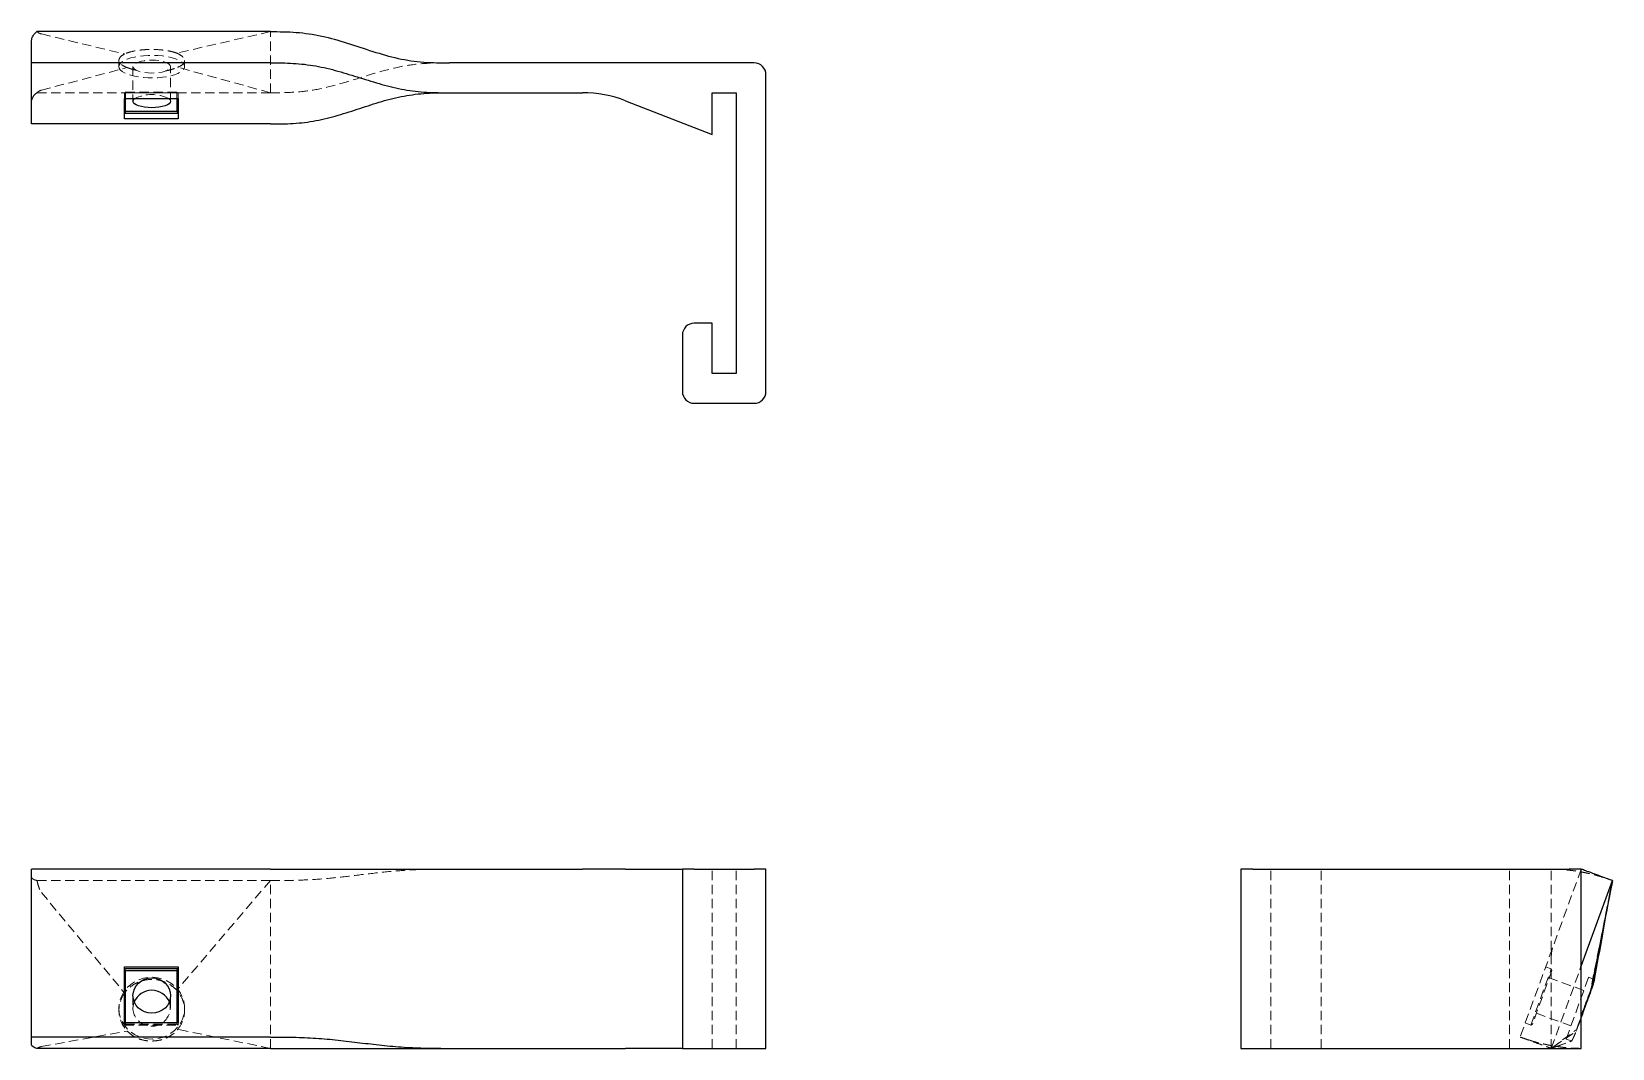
# Model space of a CAD drawing. Header units: millimetres. Extents: x 33 to 248, y 45 to 183.
import ezdxf

# ---------------------------------------------------------------- set-up
doc = ezdxf.new("R2010")
doc.units = ezdxf.units.MM
doc.linetypes.add('HIDDEN', pattern=[1.905, 1.27, -0.635])

msp = doc.modelspace()

# ---------------------------------------------------------------- linework, layer by layer
at = {"color": 7, "linetype": 'Continuous', "lineweight": 25}
for p, q in [((65.58, 183.15), (33.81, 183.15)), ((33.09, 178.91), (33.09, 181.88)), ((65.58, 178.91), (33.09, 178.91)), ((33.09, 170.6), (33.09, 178.91)), ((131.38, 178.91), (89.95, 178.91)), ((133, 134.23), (133, 177.28)), ((89.95, 174.84), (108.02, 174.84)), ((125.69, 174.84), (128.94, 174.84)), ((125.69, 169.16), (125.69, 174.84)), ((128.94, 174.84), (128.94, 136.67)), ((45.71, 174.07), (53.02, 174.07)), ((45.71, 171.29), (45.71, 174.07)), ((45.87, 172.27), (45.71, 172.06)), ((45.71, 172.06), (53.02, 172.06)), ((45.87, 172.27), (45.87, 174.07)), ((52.85, 172.27), (45.87, 172.27)), ((52.85, 174.07), (52.85, 172.27)), ((52.85, 172.27), (53.02, 172.06)), ((53.02, 174.07), (53.02, 171.29)), ((113.91, 173.74), (125.69, 169.16)), ((65.58, 170.6), (33.09, 170.6)), ((53.02, 171.29), (45.71, 171.29)), ((125.69, 143.52), (123.25, 143.52)), ((125.69, 136.67), (125.69, 143.52)), ((121.63, 141.89), (121.63, 134.23)), ((128.94, 136.67), (125.69, 136.67)), ((123.25, 132.61), (131.38, 132.61)), ((65.58, 69.25), (33.09, 69.25)), ((33.09, 46.43), (33.09, 69.25)), ((89.95, 69.25), (108.02, 69.25)), ((113.91, 69.25), (108.02, 69.25)), ((113.91, 69.25), (121.63, 69.25)), ((121.63, 69.25), (121.63, 44.89)), ((123.25, 69.25), (121.63, 69.25)), ((123.25, 69.25), (131.38, 69.25)), ((133, 69.25), (131.38, 69.25)), ((133, 44.89), (133, 69.25)), ((197.61, 69.25), (197.61, 44.89)), ((199.23, 69.25), (197.61, 69.25)), ((199.23, 69.25), (242.28, 69.25)), ((243.91, 69.25), (242.28, 69.25)), ((243.91, 44.89), (243.91, 69.25)), ((243.91, 56.05), (248.15, 67.71)), ((248.15, 67.71), (245.23, 52.78)), ((248.15, 67.71), (248.01, 66.93)), ((45.71, 55.97), (53.02, 55.97)), ((45.71, 48.34), (45.71, 55.97)), ((53.02, 55.97), (53.02, 48.34)), ((45.87, 55.49), (45.71, 55.7)), ((53.02, 55.7), (45.71, 55.7)), ((45.87, 48.34), (45.87, 55.49)), ((45.87, 55.49), (52.85, 55.49)), ((52.85, 55.49), (53.02, 55.7)), ((52.85, 55.49), (52.85, 48.34)), ((53.02, 48.34), (45.71, 48.34)), ((33.09, 45.35), (33.09, 46.43)), ((65.58, 46.43), (33.09, 46.43)), ((65.58, 44.89), (33.82, 44.89)), ((89.95, 44.89), (108.02, 44.89)), ((108.02, 44.89), (113.91, 44.89)), ((121.63, 44.89), (113.91, 44.89)), ((121.63, 44.89), (123.25, 44.89)), ((123.25, 44.89), (131.38, 44.89)), ((131.38, 44.89), (133, 44.89)), ((197.61, 44.89), (199.23, 44.89)), ((199.23, 44.89), (242.28, 44.89)), ((242.28, 44.89), (243.91, 44.89))]:
    msp.add_line(p, q, dxfattribs=at)
at = {"color": 7, "linetype": 'HIDDEN', "lineweight": 18}
for p, q in [((34.42, 182.83), (45.74, 180.11)), ((65.58, 183.15), (52.83, 180.23)), ((65.58, 174.84), (65.58, 183.15)), ((44.97, 179.25), (44.97, 178.39)), ((53.9, 178.39), (53.9, 179.21)), ((34.42, 175.19), (46.1, 178.26)), ((46.88, 178.39), (46.88, 173.69)), ((52, 173.69), (52, 178.39)), ((65.58, 174.84), (52.96, 178.31)), ((65.58, 174.84), (33.82, 174.84)), ((45.87, 174.93), (45.71, 174.84)), ((45.71, 174.07), (45.71, 174.84)), ((53.02, 174.84), (45.71, 174.84)), ((45.87, 174.07), (45.87, 174.93)), ((45.87, 174.93), (52.85, 174.93)), ((52.85, 174.93), (52.85, 174.07)), ((52.85, 174.93), (53.02, 174.84)), ((53.02, 174.07), (53.02, 174.84)), ((125.69, 44.89), (125.69, 69.25)), ((128.94, 44.89), (128.94, 69.25)), ((201.67, 44.89), (201.67, 69.25)), ((208.52, 44.89), (208.52, 69.25)), ((234.16, 44.89), (234.16, 69.25)), ((243.91, 69.25), (235.6, 46.43)), ((239.84, 44.89), (239.84, 69.25)), ((65.58, 67.71), (33.81, 67.71)), ((65.58, 67.71), (52.83, 52.78)), ((65.58, 44.89), (65.58, 67.71)), ((34.42, 66.1), (45.74, 52.4)), ((247.83, 66.1), (245.11, 52.4)), ((239.07, 55.97), (239.84, 55.7)), ((239.84, 44.89), (243.91, 56.05)), ((237.06, 48.06), (239.84, 55.7)), ((239.93, 55.49), (237.27, 48.16)), ((244.27, 52.76), (239.56, 54.47)), ((239.93, 55.49), (239.84, 55.7)), ((241.86, 46.16), (244.92, 54.55)), ((245.73, 54.26), (244.92, 54.55)), ((46.88, 52.07), (46.88, 50.36)), ((52, 50.36), (52, 52.07)), ((44.97, 50.36), (44.97, 50.04)), ((53.9, 50.06), (53.9, 50.36)), ((237.81, 49.66), (242.52, 47.95)), ((45.71, 48.34), (45.71, 48.06)), ((45.87, 48.16), (45.71, 48.06)), ((45.71, 48.06), (53.02, 48.06)), ((45.87, 48.16), (45.87, 48.34)), ((52.85, 48.16), (45.87, 48.16)), ((52.85, 48.34), (52.85, 48.16)), ((52.85, 48.16), (53.02, 48.06)), ((65.58, 44.89), (52.96, 47.47)), ((53.02, 48.34), (53.02, 48.06)), ((236.29, 48.34), (237.06, 48.06)), ((237.27, 48.16), (237.06, 48.06)), ((239.84, 44.89), (243.31, 47.47)), ((34.42, 45.13), (46.1, 47.24)), ((235.6, 46.43), (239.84, 44.89)), ((240.19, 45.13), (243.26, 47.24)), ((241.86, 46.16), (242.61, 45.89))]:
    msp.add_line(p, q, dxfattribs=at)
at = {"color": 7, "linetype": 'HIDDEN', "lineweight": 18, "flags": 128}
for points in [[(44.97, 178.39), (45.02, 178.17), (45.16, 177.95), (45.39, 177.74), (45.71, 177.55), (46.11, 177.37), (46.58, 177.22), (47.11, 177.09), (47.69, 176.98), (48.31, 176.91), (48.95, 176.87), (49.6, 176.86), (50.25, 176.89), (50.88, 176.95), (51.48, 177.03), (52.04, 177.15), (52.54, 177.29), (52.97, 177.46), (53.33, 177.64), (53.61, 177.85), (53.8, 178.06), (53.89, 178.28), (53.89, 178.5), (53.8, 178.72), (53.61, 178.94), (53.33, 179.14), (52.97, 179.33), (52.54, 179.49), (52.04, 179.63), (51.48, 179.75), (50.88, 179.84), (50.25, 179.89), (49.6, 179.92), (48.95, 179.91), (48.31, 179.87), (47.69, 179.8), (47.11, 179.7), (46.58, 179.57), (46.11, 179.41), (45.71, 179.23), (45.39, 179.04), (45.16, 178.83), (45.02, 178.61), (44.97, 178.39)], [(46.88, 178.39), (46.93, 178.22), (47.07, 178.06), (47.31, 177.91), (47.63, 177.77), (48.02, 177.66), (48.46, 177.58), (48.94, 177.53), (49.44, 177.52), (49.94, 177.53), (50.42, 177.58), (50.86, 177.66), (51.25, 177.77), (51.56, 177.91), (51.8, 178.06), (51.95, 178.22), (52, 178.39), (51.95, 178.56), (51.8, 178.73), (51.56, 178.88), (51.25, 179.01), (50.86, 179.12), (50.42, 179.2), (49.94, 179.25), (49.44, 179.27), (48.94, 179.25), (48.46, 179.2), (48.02, 179.12), (47.63, 179.01), (47.31, 178.88), (47.07, 178.73), (46.93, 178.56), (46.88, 178.39)], [(44.97, 50.36), (45.02, 49.74), (45.16, 49.15), (45.39, 48.57), (45.71, 48.04), (46.11, 47.55), (46.58, 47.13), (47.11, 46.77), (47.69, 46.49), (48.31, 46.29), (48.95, 46.18), (49.6, 46.16), (50.25, 46.23), (50.88, 46.38), (51.48, 46.62), (52.04, 46.94), (52.54, 47.33), (52.97, 47.79), (53.33, 48.3), (53.61, 48.86), (53.8, 49.44), (53.89, 50.05), (53.89, 50.66), (53.8, 51.27), (53.61, 51.86), (53.33, 52.41), (52.97, 52.92), (52.54, 53.38), (52.04, 53.77), (51.48, 54.09), (50.88, 54.33), (50.25, 54.48), (49.6, 54.55), (48.95, 54.53), (48.31, 54.42), (47.69, 54.22), (47.11, 53.94), (46.58, 53.58), (46.11, 53.16), (45.71, 52.67), (45.39, 52.14), (45.16, 51.57), (45.02, 50.97), (44.97, 50.36)], [(47.05, 51.21), (46.93, 50.83), (46.88, 50.36)]]:
    msp.add_lwpolyline(points, dxfattribs=at)
at = {"color": 7, "linetype": 'Continuous', "lineweight": 25, "flags": 128}
for points in [[(51.74, 174.07), (51.8, 174.02), (51.95, 173.86), (52, 173.69), (51.95, 173.52), (51.8, 173.35), (51.56, 173.2), (51.25, 173.07), (50.86, 172.96), (50.42, 172.88), (49.94, 172.83), (49.44, 172.81), (48.94, 172.83), (48.46, 172.88), (48.02, 172.96), (47.63, 173.07), (47.31, 173.2), (47.07, 173.35), (46.93, 173.52), (46.88, 173.69), (46.88, 173.69)], [(46.88, 52.07), (46.93, 52.54), (47.07, 52.99), (47.31, 53.4), (47.63, 53.77), (48.02, 54.07), (48.46, 54.29), (48.94, 54.43), (49.44, 54.47), (49.94, 54.43), (50.42, 54.29), (50.86, 54.07), (51.25, 53.77), (51.56, 53.4), (51.8, 52.99), (51.95, 52.54), (52, 52.07), (51.95, 51.6), (51.8, 51.15), (51.56, 50.73), (51.25, 50.37), (50.86, 50.07), (50.42, 49.85), (49.94, 49.71), (49.44, 49.66), (48.94, 49.71), (48.46, 49.85), (48.02, 50.07), (47.63, 50.37), (47.31, 50.73), (47.07, 51.15), (46.93, 51.6), (46.88, 52.07)]]:
    msp.add_lwpolyline(points, dxfattribs=at)
at = {"color": 7, "linetype": 'Continuous', "lineweight": 25}
for centre, radius, start, end in [((131.38, 177.28), 1.62, 0, 90), ((108.02, 158.6), 16.25, 68.7495, 90), ((47.42, 173.6), 0.543, 120.6821, 171.2137), ((123.25, 141.89), 1.62, 90, 180), ((123.25, 134.23), 1.62, 180, 270), ((131.38, 134.23), 1.62, 270, 0), ((49.44, 50.17), 2.61, 23.5236, 156.4764)]:
    msp.add_arc(centre, radius, start, end, dxfattribs=at)
at = {"color": 7, "linetype": 'HIDDEN', "lineweight": 18}
for centre, radius, start, end in [((49.44, 169.31), 5.29, 64.2446, 115.7554), ((49.41, 50.43), 2.54, 181.6731, 17.9495)]:
    msp.add_arc(centre, radius, start, end, dxfattribs=at)
at = {"color": 7, "linetype": 'Continuous', "lineweight": 25}
for points, knots in [([(33.09, 181.88), (33.09, 182.13), (33.16, 182.38), (33.41, 182.82), (33.59, 183.01), (33.82, 183.15)], [0, 0, 0, 0, 0.5, 0.5, 1, 1, 1, 1]), ([(65.58, 178.91), (66.62, 178.91), (67.65, 178.9), (69.71, 178.78), (70.73, 178.66), (72.76, 178.3), (73.77, 178.06), (75.77, 177.5), (76.76, 177.19), (78.75, 176.57), (79.74, 176.26), (81.74, 175.7), (82.76, 175.46), (84.79, 175.09), (85.82, 174.97), (87.88, 174.85), (88.91, 174.84), (89.95, 174.84)], [0, 0, 0, 0, 0.125, 0.125, 0.25, 0.25, 0.375, 0.375, 0.5, 0.5, 0.625, 0.625, 0.75, 0.75, 0.875, 0.875, 1, 1, 1, 1]), ([(65.58, 170.6), (66.62, 170.6), (67.66, 170.61), (69.73, 170.73), (70.75, 170.86), (72.78, 171.24), (73.78, 171.49), (75.78, 172.07), (76.77, 172.39), (78.74, 173.04), (79.73, 173.37), (81.72, 173.95), (82.74, 174.2), (84.77, 174.58), (85.8, 174.71), (87.87, 174.84), (88.91, 174.84), (89.95, 174.84)], [0, 0, 0, 0, 0.125, 0.125, 0.25, 0.25, 0.375, 0.375, 0.5, 0.5, 0.625, 0.625, 0.75, 0.75, 0.875, 0.875, 1, 1, 1, 1]), ([(65.58, 69.25), (66.62, 69.25), (67.65, 69.25), (69.71, 69.25), (70.73, 69.25), (72.76, 69.25), (73.77, 69.25), (75.77, 69.25), (76.76, 69.25), (78.75, 69.25), (79.74, 69.25), (81.74, 69.25), (82.76, 69.25), (84.79, 69.25), (85.82, 69.25), (87.88, 69.25), (88.91, 69.25), (89.95, 69.25)], [0, 0, 0, 0, 0.125, 0.125, 0.25, 0.25, 0.375, 0.375, 0.5, 0.5, 0.625, 0.625, 0.75, 0.75, 0.875, 0.875, 1, 1, 1, 1]), ([(245.72, 54.25), (246.1, 56.31), (246.86, 60.53), (247.62, 64.76), (248.01, 66.93)], [0, 0, 0, 0, 0.487791, 1, 1, 1, 1]), ([(245.71, 54.21), (245.7, 54.17), (245.68, 54.09), (245.61, 53.89), (245.57, 53.76), (245.47, 53.45), (245.41, 53.27), (245.27, 52.87), (245.19, 52.64), (245.11, 52.4)], [0, 0, 0, 0, 0.25, 0.25, 0.5, 0.5, 0.75, 0.75, 1, 1, 1, 1]), ([(245.23, 52.78), (245.29, 52.95), (245.4, 53.3), (245.54, 53.7), (245.64, 54.01), (245.7, 54.2), (245.73, 54.28), (245.73, 54.26), (245.72, 54.25)], [0, 0, 0, 0, 0.192908, 0.391409, 0.584317, 0.782821, 0.975674, 1, 1, 1, 1]), ([(243.91, 49.2), (243.93, 49.26), (244.02, 49.54), (244.21, 50.06), (244.47, 50.76), (244.73, 51.47), (244.99, 52.16), (245.15, 52.57), (245.23, 52.78)], [0, 0, 0, 0, 0.044568, 0.224433, 0.406358, 0.59356, 0.793255, 1, 1, 1, 1]), ([(245.11, 52.4), (245.04, 52.2), (244.89, 51.8), (244.64, 51.13), (244.39, 50.43), (244.14, 49.74), (243.98, 49.29), (243.91, 49.08)], [0, 0, 0, 0, 0.2010881, 0.4080069, 0.6090953, 0.8160174, 1, 1, 1, 1]), ([(33.82, 44.89), (33.59, 44.94), (33.41, 45.01), (33.16, 45.17), (33.09, 45.26), (33.09, 45.35)], [0, 0, 0, 0, 0.5, 0.5, 1, 1, 1, 1]), ([(65.58, 46.43), (66.62, 46.43), (67.66, 46.43), (69.73, 46.38), (70.75, 46.34), (72.78, 46.2), (73.78, 46.11), (75.78, 45.9), (76.77, 45.78), (78.74, 45.54), (79.73, 45.42), (81.72, 45.21), (82.74, 45.12), (84.77, 44.98), (85.8, 44.94), (87.87, 44.89), (88.91, 44.89), (89.95, 44.89)], [0, 0, 0, 0, 0.125, 0.125, 0.25, 0.25, 0.375, 0.375, 0.5, 0.5, 0.625, 0.625, 0.75, 0.75, 0.875, 0.875, 1, 1, 1, 1]), ([(65.58, 44.89), (66.62, 44.89), (67.65, 44.89), (69.71, 44.89), (70.73, 44.89), (72.76, 44.89), (73.77, 44.89), (75.77, 44.89), (76.76, 44.89), (78.74, 44.89), (79.74, 44.89), (81.74, 44.89), (82.75, 44.89), (84.79, 44.89), (85.82, 44.89), (87.88, 44.89), (88.91, 44.89), (89.95, 44.89)], [0, 0, 0, 0, 0.125, 0.125, 0.25, 0.25, 0.375, 0.375, 0.5, 0.5, 0.625, 0.625, 0.75, 0.75, 0.875, 0.875, 1, 1, 1, 1])]:
    msp.add_open_spline(points, degree=3, knots=knots, dxfattribs=at)
at = {"color": 7, "linetype": 'HIDDEN', "lineweight": 18}
for points, knots in [([(33.82, 183.15), (33.88, 183.1), (33.96, 183.04), (34.09, 182.96), (34.14, 182.93), (34.26, 182.88), (34.33, 182.85), (34.42, 182.83)], [0, 0, 0, 0, 0.5, 0.5, 0.75, 0.75, 1, 1, 1, 1]), ([(52.83, 180.23), (52.6, 180.31), (52.35, 180.39), (51.8, 180.52), (51.5, 180.57), (50.88, 180.66), (50.55, 180.69), (49.87, 180.72), (49.53, 180.73), (48.85, 180.72), (48.5, 180.7), (48.01, 180.66), (47.85, 180.64), (47.54, 180.6), (47.39, 180.58), (46.94, 180.5), (46.66, 180.43), (46.16, 180.29), (45.93, 180.2), (45.74, 180.11)], [0, 0, 0, 0, 0.125, 0.125, 0.25, 0.25, 0.375, 0.375, 0.5, 0.5, 0.625, 0.625, 0.6875, 0.6875, 0.75, 0.75, 0.875, 0.875, 1, 1, 1, 1]), ([(45.74, 180.11), (45.46, 179.97), (45.26, 179.81), (45, 179.48), (44.95, 179.32), (45.01, 178.98), (45.12, 178.82), (45.41, 178.6), (45.53, 178.52), (45.79, 178.39), (45.93, 178.32), (46.1, 178.26)], [0, 0, 0, 0, 0.25, 0.25, 0.5, 0.5, 0.75, 0.75, 0.875, 0.875, 1, 1, 1, 1]), ([(52.96, 178.31), (53.28, 178.44), (53.52, 178.58), (53.76, 178.82), (53.82, 178.9), (53.89, 179.07), (53.91, 179.16), (53.9, 179.34), (53.87, 179.42), (53.77, 179.6), (53.7, 179.68), (53.42, 179.93), (53.16, 180.09), (52.83, 180.23)], [0, 0, 0, 0, 0.25, 0.25, 0.375, 0.375, 0.5, 0.5, 0.625, 0.625, 0.75, 0.75, 1, 1, 1, 1]), ([(65.58, 174.84), (66.62, 174.84), (67.65, 174.85), (69.71, 174.97), (70.73, 175.09), (72.76, 175.45), (73.77, 175.69), (75.77, 176.25), (76.76, 176.56), (78.74, 177.18), (79.74, 177.5), (81.74, 178.05), (82.75, 178.29), (84.79, 178.66), (85.82, 178.78), (87.88, 178.9), (88.91, 178.91), (89.95, 178.91)], [0, 0, 0, 0, 0.125, 0.125, 0.25, 0.25, 0.375, 0.375, 0.5, 0.5, 0.625, 0.625, 0.75, 0.75, 0.875, 0.875, 1, 1, 1, 1]), ([(46.1, 178.26), (46.28, 178.2), (46.65, 178.07), (47.09, 177.95), (47.36, 177.9), (47.38, 177.9)], [0, 0, 0, 0, 0.470866, 0.956353, 1, 1, 1, 1]), ([(51.3, 177.81), (51.4, 177.83), (51.72, 177.89), (52.32, 178.05), (52.72, 178.21), (52.96, 178.31)], [0, 0, 0, 0, 0.147501, 0.4967266, 1, 1, 1, 1]), ([(33.82, 174.84), (33.59, 174.7), (33.41, 174.52), (33.16, 174.07), (33.09, 173.82), (33.09, 173.57)], [0, 0, 0, 0, 0.5, 0.5, 1, 1, 1, 1]), ([(34.42, 175.19), (34.3, 175.16), (34.19, 175.11), (33.99, 174.99), (33.9, 174.92), (33.82, 174.84)], [0, 0, 0, 0, 0.5, 0.5, 1, 1, 1, 1]), ([(240.01, 69.25), (240.26, 69.25), (240.74, 69.24), (241.6, 69.19), (242.34, 69.11), (242.92, 69.04), (243.34, 68.98), (243.68, 68.92), (244.07, 68.85), (244.6, 68.74), (245.33, 68.58), (246.19, 68.35), (247.13, 68.07), (247.68, 67.88), (247.97, 67.77)], [0, 0, 0, 0, 0.124912, 0.23933, 0.335198, 0.394068, 0.441322, 0.476716, 0.506254, 0.568634, 0.650233, 0.750317, 0.867479, 1, 1, 1, 1]), ([(33.09, 68.17), (33.09, 68.08), (33.16, 67.99), (33.41, 67.83), (33.59, 67.76), (33.82, 67.71)], [0, 0, 0, 0, 0.5, 0.5, 1, 1, 1, 1]), ([(33.82, 67.71), (33.88, 67.43), (33.96, 67.15), (34.09, 66.74), (34.14, 66.61), (34.26, 66.35), (34.33, 66.21), (34.42, 66.1)], [0, 0, 0, 0, 0.5, 0.5, 0.75, 0.75, 1, 1, 1, 1]), ([(248.15, 67.71), (248.1, 67.43), (248.04, 67.15), (247.96, 66.74), (247.93, 66.61), (247.88, 66.35), (247.85, 66.21), (247.83, 66.1)], [0, 0, 0, 0, 0.5, 0.5, 0.75, 0.75, 1, 1, 1, 1]), ([(239.84, 57.3), (239.84, 57.37), (239.84, 57.51), (239.86, 57.8), (239.9, 58.1), (239.95, 58.34), (239.99, 58.51), (240.01, 58.55), (240.02, 58.57)], [0, 0, 0, 0, 0.140188, 0.329866, 0.482687, 0.644884, 0.817005, 1, 1, 1, 1]), ([(243.91, 56.81), (243.91, 56.78), (243.91, 56.68), (243.9, 56.47), (243.86, 56.16), (243.81, 55.86), (243.76, 55.65), (243.75, 55.61), (243.74, 55.58)], [0, 0, 0, 0, 0.06614, 0.227824, 0.401488, 0.587513, 0.786577, 1, 1, 1, 1]), ([(52.83, 52.78), (52.6, 53.03), (52.35, 53.25), (51.8, 53.63), (51.5, 53.79), (50.88, 54.05), (50.55, 54.14), (49.87, 54.25), (49.53, 54.27), (48.85, 54.24), (48.5, 54.18), (48.01, 54.04), (47.85, 53.99), (47.54, 53.86), (47.39, 53.79), (46.94, 53.55), (46.66, 53.36), (46.16, 52.92), (45.93, 52.67), (45.74, 52.4)], [0, 0, 0, 0, 0.125, 0.125, 0.25, 0.25, 0.375, 0.375, 0.5, 0.5, 0.625, 0.625, 0.6875, 0.6875, 0.75, 0.75, 0.875, 0.875, 1, 1, 1, 1]), ([(45.74, 52.4), (45.46, 52.01), (45.26, 51.59), (45, 50.69), (44.95, 50.23), (45.01, 49.3), (45.12, 48.85), (45.41, 48.2), (45.53, 48), (45.79, 47.6), (45.93, 47.42), (46.1, 47.24)], [0, 0, 0, 0, 0.25, 0.25, 0.5, 0.5, 0.75, 0.75, 0.875, 0.875, 1, 1, 1, 1]), ([(52.96, 47.47), (53.28, 47.85), (53.52, 48.28), (53.76, 48.97), (53.82, 49.2), (53.89, 49.68), (53.91, 49.92), (53.9, 50.4), (53.87, 50.64), (53.77, 51.11), (53.7, 51.34), (53.42, 52.01), (53.16, 52.42), (52.83, 52.78)], [0, 0, 0, 0, 0.25, 0.25, 0.375, 0.375, 0.5, 0.5, 0.625, 0.625, 0.75, 0.75, 1, 1, 1, 1]), ([(46.1, 47.24), (46.32, 47.01), (46.56, 46.81), (47.09, 46.46), (47.37, 46.31), (47.98, 46.07), (48.29, 45.99), (48.77, 45.92), (48.93, 45.9), (49.25, 45.88), (49.42, 45.88), (49.91, 45.9), (50.23, 45.94), (50.86, 46.08), (51.17, 46.18), (51.75, 46.45), (52.03, 46.62), (52.53, 47), (52.76, 47.22), (52.96, 47.47)], [0, 0, 0, 0, 0.125, 0.125, 0.25, 0.25, 0.375, 0.375, 0.4375, 0.4375, 0.5, 0.5, 0.625, 0.625, 0.75, 0.75, 0.875, 0.875, 1, 1, 1, 1]), ([(242.61, 45.89), (242.61, 45.89), (242.59, 45.87), (242.63, 45.94), (242.73, 46.09), (242.87, 46.37), (243.05, 46.79), (243.21, 47.22), (243.31, 47.47)], [0, 0, 0, 0, 0.006973, 0.188323, 0.375206, 0.553298, 0.736289, 1, 1, 1, 1]), ([(243.91, 49.08), (243.9, 49.06), (243.81, 48.8), (243.65, 48.36), (243.44, 47.75), (243.32, 47.42), (243.26, 47.24)], [0, 0, 0, 0, 0.028466, 0.373418, 0.682916, 1, 1, 1, 1]), ([(243.31, 47.47), (243.37, 47.66), (243.5, 48.05), (243.71, 48.64), (243.85, 49.04), (243.91, 49.2)], [0, 0, 0, 0, 0.364065, 0.73868, 1, 1, 1, 1]), ([(235.6, 46.43), (235.6, 46.43), (235.61, 46.43), (235.73, 46.38), (235.86, 46.34), (236.24, 46.2), (236.49, 46.11), (237.07, 45.9), (237.39, 45.78), (238.04, 45.54), (238.37, 45.42), (238.95, 45.21), (239.2, 45.12), (239.58, 44.98), (239.71, 44.94), (239.84, 44.89), (239.84, 44.89), (239.84, 44.89)], [0, 0, 0, 0, 0.125, 0.125, 0.25, 0.25, 0.375, 0.375, 0.5, 0.5, 0.625, 0.625, 0.75, 0.75, 0.875, 0.875, 1, 1, 1, 1]), ([(243.75, 44.89), (243.48, 44.89), (242.97, 44.9), (242.1, 44.96), (241.37, 45.03), (240.79, 45.11), (240.37, 45.17), (240.04, 45.23), (239.64, 45.3), (239.12, 45.41), (238.38, 45.57), (237.52, 45.8), (236.59, 46.08), (236.06, 46.27), (235.78, 46.37)], [0, 0, 0, 0, 0.130047, 0.243108, 0.337761, 0.395837, 0.44241, 0.477248, 0.506409, 0.568771, 0.65107, 0.752537, 0.871695, 1, 1, 1, 1]), ([(240.58, 45.18), (240.49, 45.14), (240.3, 45.05), (240.06, 44.97), (239.92, 44.91), (239.84, 44.89)], [0, 0, 0, 0, 0.294105, 0.637365, 1, 1, 1, 1]), ([(240.57, 45.15), (240.94, 45.28), (241.64, 45.53), (242.32, 45.78), (242.64, 45.89)], [0, 0, 0, 0, 0.532635, 1, 1, 1, 1]), ([(34.42, 45.13), (34.3, 45.11), (34.19, 45.07), (33.99, 44.99), (33.9, 44.94), (33.82, 44.89)], [0, 0, 0, 0, 0.5, 0.5, 1, 1, 1, 1]), ([(240.19, 45.13), (240.16, 45.11), (240.11, 45.07), (239.99, 44.99), (239.92, 44.94), (239.84, 44.89)], [0, 0, 0, 0, 0.5, 0.5, 1, 1, 1, 1]), ([(239.84, 44.89), (239.85, 44.89), (239.85, 44.89), (240, 44.89), (240.38, 44.89), (241.06, 44.89), (241.89, 44.89), (242.65, 44.89), (243.15, 44.89), (243.53, 44.89), (243.67, 44.89), (243.73, 44.89)], [0, 0, 0, 0, 0.11119, 0.222286, 0.33555, 0.448869, 0.637188, 0.731345, 0.825477, 0.920408, 1, 1, 1, 1])]:
    msp.add_open_spline(points, degree=3, knots=knots, dxfattribs=at)
at = {"color": 7, "linetype": 'Continuous', "lineweight": 25}
for points in [[(65.58, 183.15), (66.76, 183.15), (69.1, 183.13), (72.58, 182.62), (76.04, 181.62), (79.49, 180.44), (82.95, 179.44), (86.43, 178.92), (88.77, 178.91), (89.95, 178.91)], [(248.15, 67.71), (248.15, 67.71), (248.13, 67.72), (247.62, 67.9), (246.62, 68.27), (245.44, 68.7), (244.44, 69.06), (243.92, 69.25), (243.91, 69.25), (243.91, 69.25)]]:
    msp.add_open_spline(points, degree=3, dxfattribs=at)
at = {"color": 7, "linetype": 'HIDDEN', "lineweight": 18}
msp.add_open_spline([(65.58, 67.71), (66.76, 67.71), (69.1, 67.72), (72.58, 67.9), (76.04, 68.27), (79.49, 68.7), (82.95, 69.06), (86.43, 69.25), (88.77, 69.25), (89.95, 69.25)], degree=3, dxfattribs=at)

doc.saveas('drawing.dxf')
